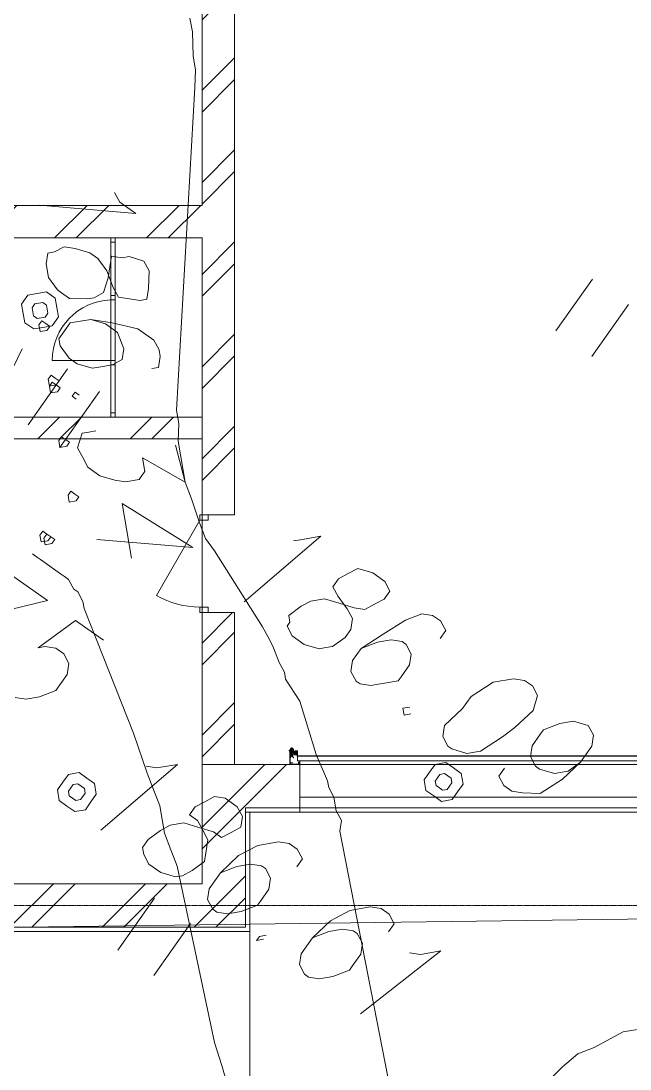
# Model space of a CAD drawing. Header units: millimetres. Extents: x -45570 to 57695, y -24100 to 57483.
# Drawn here: x 10731 to 16344, y -1506 to 8148 of the extents above; entities that cross this region are included whole.
import ezdxf

# ---------------------------------------------------------------- set-up
doc = ezdxf.new("R2010")
doc.units = ezdxf.units.MM
doc.linetypes.add('Осевая 12-2-2', pattern=[16, 12, -2, 0, -2])
doc.linetypes.add('Пунктир 2-1_5', pattern=[3.5, 2, -1.5])
for name, color, linetype, lineweight in [('A-DETL-GENF', 8, 'Continuous', 9), ('A-DOOR', 8, 'Continuous', 9), ('A-DOOR-HDLN', 8, 'Пунктир 2-1_5', 9), ('A-FLOR', 8, 'Continuous', 9), ('A-GLAZ-CWMG', 8, 'Continuous', 9), ('A-WALL', 8, 'Continuous', 18), ('A-WALL-PATT', 8, 'Continuous', 9), ('S-GRID', 8, 'Continuous', 9), ('НВК_ГП', 8, 'Continuous', 18), ('НВК_топо', 9, 'Continuous', 9)]:
    doc.layers.add(name, color=color, linetype=linetype, lineweight=lineweight)
pattern_1 = [(45, (0, 0), (-424.264, 424.264), []), (45, (0, 200), (-424.264, 424.264), [])]

# ---------------------------------------------------------------- blocks, each defined once
blk = doc.blocks.new('ТОПО')
at = {"layer": 'НВК_топо'}
for p, q in [((12310.6, 8049.2), (12289, 8174.9)), ((12316.8, 7824), (12310.6, 8049.2)), ((12338.3, 7698.3), (12316.8, 7824)), ((12333.8, 7535.9), (12338.3, 7698.3)), ((12163.6, 4564.4), (12333.8, 7535.9)), ((11594.1, 6568.6), (11641.7, 6479.7)), ((11641.7, 6479.7), (11788.8, 6375.6)), ((11788.8, 6375.6), (10903.1, 6450.2)), ((10963.1, 5910.9), (10978.4, 6010.5)), ((10978.4, 6010.5), (11041.2, 6021.2)), ((11041.2, 6021.2), (11130, 6068.8)), ((11130, 6068.8), (11229.7, 6053.5)), ((11229.7, 6053.5), (11366.1, 6012.2)), ((11366.1, 6012.2), (11439.6, 5960.1)), ((10984.6, 5785.2), (10963.1, 5910.9)), ((11439.6, 5960.1), (11524, 5845.2)), ((11565.3, 5981.6), (11550, 5882)), ((11664.9, 5966.4), (11565.3, 5981.6)), ((11727.7, 5977.1), (11664.9, 5966.4)), ((11864.1, 5935.8), (11727.7, 5977.1)), ((11911.7, 5847), (11864.1, 5935.8)), ((11524, 5845.2), (11582.3, 5693.6)), ((11550, 5882), (11534.7, 5782.4)), ((11907.2, 5684.5), (11911.7, 5847)), ((11068.9, 5670.3), (10984.6, 5785.2)), ((11534.7, 5782.4), (11493.4, 5646)), ((15660.3, 5292.5), (15998.7, 5770.8)), ((11105.7, 5644.3), (11068.9, 5670.3)), ((11179.3, 5592.2), (11105.7, 5644.3)), ((11493.4, 5646), (11404.6, 5598.5)), ((11582.3, 5693.6), (11629.8, 5604.7)), ((11629.8, 5604.7), (11729.5, 5589.4)), ((11891.9, 5584.9), (11907.2, 5684.5)), ((11341.7, 5587.7), (11179.3, 5592.2)), ((11404.6, 5598.5), (11341.7, 5587.7)), ((11729.5, 5589.4), (11829.1, 5574.1)), ((11829.1, 5574.1), (11891.9, 5584.9)), ((15991.4, 5058.2), (16329.8, 5536.5)), ((10923.5, 5386.8), (10897.5, 5350)), ((10923.5, 5386.8), (10897.5, 5350)), ((10897.5, 5350), (10908.2, 5287.1)), ((10897.5, 5350), (10908.2, 5287.1)), ((10960.3, 5360.7), (10923.5, 5386.8)), ((10960.3, 5360.7), (10923.5, 5386.8)), ((10934.2, 5323.9), (10934.2, 5323.9)), ((10934.2, 5323.9), (10934.2, 5323.9)), ((10997.1, 5334.7), (10960.3, 5360.7)), ((10997.1, 5334.7), (10960.3, 5360.7)), ((10971, 5297.9), (10997.1, 5334.7)), ((10971, 5297.9), (10997.1, 5334.7)), ((11185.5, 5367), (11133.5, 5293.4)), ((11374, 5399.2), (11185.5, 5367)), ((11573.3, 5368.7), (11374, 5399.2)), ((11510.4, 5357.9), (11374, 5399.2)), ((11620.8, 5279.8), (11510.4, 5357.9)), ((11809.3, 5312.1), (11573.3, 5368.7)), ((11956.4, 5208), (11809.3, 5312.1)), ((10908.2, 5287.1), (10971, 5297.9)), ((10908.2, 5287.1), (10971, 5297.9)), ((11133.5, 5293.4), (11081.4, 5219.8)), ((11081.4, 5219.8), (11092.2, 5157)), ((11679.1, 5128.1), (11620.8, 5279.8)), ((10741.3, 5129.2), (10502.5, 4635.7)), ((11092.2, 5157), (11176.5, 5042.1)), ((11663.8, 5028.5), (11679.1, 5128.1)), ((12004, 5119.1), (11956.4, 5208)), ((12014.7, 5056.3), (12004, 5119.1)), ((11176.5, 5042.1), (11250.1, 4990)), ((11575, 4981), (11663.8, 5028.5)), ((11999.5, 4956.7), (12014.7, 5056.3)), ((10796.8, 4427.4), (11161.2, 4942.5)), ((11250.1, 4990), (11386.5, 4948.7)), ((11386.5, 4948.7), (11449.3, 4959.5)), ((11449.3, 4959.5), (11575, 4981)), ((11936.6, 4945.9), (11999.5, 4956.7)), ((11009.6, 4884.1), (10983.5, 4847.4)), ((11009.6, 4884.1), (10983.5, 4847.4)), ((11009.6, 4884.1), (10983.5, 4847.4)), ((10983.5, 4847.4), (10994.3, 4784.5)), ((10983.5, 4847.4), (10994.3, 4784.5)), ((10983.5, 4847.4), (10994.3, 4784.5)), ((11046.4, 4858.1), (11009.6, 4884.1)), ((11046.4, 4858.1), (11009.6, 4884.1)), ((11046.4, 4858.1), (11009.6, 4884.1)), ((11083.1, 4832.1), (11046.4, 4858.1)), ((11083.1, 4832.1), (11046.4, 4858.1)), ((11083.1, 4832.1), (11046.4, 4858.1)), ((11057.1, 4795.3), (11083.1, 4832.1)), ((11057.1, 4795.3), (11083.1, 4832.1)), ((11057.1, 4795.3), (11083.1, 4832.1)), ((11020.3, 4821.3), (10994.3, 4784.5)), ((11020.3, 4821.3), (10994.3, 4784.5)), ((11020.3, 4821.3), (10994.3, 4784.5)), ((11020.3, 4821.3), (10994.3, 4784.5)), ((11020.3, 4821.3), (10994.3, 4784.5)), ((10994.3, 4784.5), (11057.1, 4795.3)), ((10994.3, 4784.5), (11057.1, 4795.3)), ((10994.3, 4784.5), (11057.1, 4795.3)), ((10994.3, 4784.5), (11005, 4721.7)), ((10994.3, 4784.5), (11005, 4721.7)), ((10994.3, 4784.5), (11005, 4721.7)), ((10994.3, 4784.5), (11005, 4721.7)), ((10994.3, 4784.5), (11005, 4721.7)), ((11005, 4721.7), (11067.9, 4732.5)), ((11005, 4721.7), (11067.9, 4732.5)), ((11005, 4721.7), (11067.9, 4732.5)), ((11005, 4721.7), (11067.9, 4732.5)), ((11005, 4721.7), (11067.9, 4732.5)), ((11057.1, 4795.3), (11020.3, 4821.3)), ((11020.3, 4821.3), (11020.3, 4821.3)), ((11057.1, 4795.3), (11020.3, 4821.3)), ((11020.3, 4821.3), (11020.3, 4821.3)), ((11057.1, 4795.3), (11020.3, 4821.3)), ((11057.1, 4795.3), (11020.3, 4821.3)), ((11057.1, 4795.3), (11020.3, 4821.3)), ((11093.9, 4769.3), (11057.1, 4795.3)), ((11093.9, 4769.3), (11057.1, 4795.3)), ((11093.9, 4769.3), (11057.1, 4795.3)), ((11093.9, 4769.3), (11057.1, 4795.3)), ((11093.9, 4769.3), (11057.1, 4795.3)), ((11067.9, 4732.5), (11093.9, 4769.3)), ((11067.9, 4732.5), (11093.9, 4769.3)), ((11067.9, 4732.5), (11093.9, 4769.3)), ((11067.9, 4732.5), (11093.9, 4769.3)), ((11067.9, 4732.5), (11093.9, 4769.3)), ((11091.1, 4219.1), (11455.6, 4734.2)), ((11230.3, 4728), (11204.3, 4691.2)), ((11204.3, 4691.2), (11241.1, 4665.1)), ((11267.1, 4701.9), (11230.3, 4728)), ((12185.1, 4438.8), (12163.6, 4564.4)), ((11253.5, 4214.6), (11294.8, 4351)), ((11294.8, 4351), (11357.7, 4361.8)), ((11357.7, 4361.8), (11420.5, 4372.5)), ((12180.6, 4276.4), (12185.1, 4438.8)), ((11106.4, 4318.7), (11080.3, 4282)), ((11106.4, 4318.7), (11080.3, 4282)), ((11080.3, 4282), (11091.1, 4219.1)), ((11080.3, 4282), (11091.1, 4219.1)), ((11143.2, 4292.7), (11106.4, 4318.7)), ((11143.2, 4292.7), (11106.4, 4318.7)), ((11117.1, 4255.9), (11117.1, 4255.9)), ((11117.1, 4255.9), (11117.1, 4255.9)), ((11180, 4266.7), (11143.2, 4292.7)), ((11180, 4266.7), (11143.2, 4292.7)), ((11153.9, 4229.9), (11180, 4266.7)), ((11153.9, 4229.9), (11180, 4266.7)), ((12223.7, 4025.1), (12180.6, 4276.4)), ((11091.1, 4219.1), (11153.9, 4229.9)), ((11091.1, 4219.1), (11153.9, 4229.9)), ((11301.1, 4125.8), (11253.5, 4214.6)), ((12154.6, 4239.6), (12245.2, 3899.4)), ((11348.6, 4036.9), (11301.1, 4125.8)), ((12245.2, 3899.4), (11851.2, 4123)), ((11851.2, 4123), (11872.7, 3997.3)), ((11459, 3958.8), (11348.6, 4036.9)), ((11595.4, 3917.5), (11459, 3958.8)), ((11846.7, 3960.5), (11820.7, 3923.7)), ((11872.7, 3997.3), (11846.7, 3960.5)), ((12245.2, 3899.4), (12223.7, 4025.1)), ((11695, 3902.2), (11595.4, 3917.5)), ((11820.7, 3923.7), (11695, 3902.2)), ((12303.5, 3747.7), (12245.2, 3899.4)), ((11192.4, 3816.2), (11166.4, 3779.4)), ((11192.4, 3816.2), (11166.4, 3779.4)), ((11166.4, 3779.4), (11177.2, 3716.5)), ((11166.4, 3779.4), (11177.2, 3716.5)), ((11229.2, 3790.1), (11192.4, 3816.2)), ((11229.2, 3790.1), (11192.4, 3816.2)), ((11266, 3764.1), (11229.2, 3790.1)), ((11266, 3764.1), (11229.2, 3790.1)), ((11177.2, 3716.5), (11240, 3727.3)), ((11177.2, 3716.5), (11240, 3727.3)), ((11203.2, 3753.3), (11203.2, 3753.3)), ((11203.2, 3753.3), (11203.2, 3753.3)), ((11240, 3727.3), (11266, 3764.1)), ((11240, 3727.3), (11266, 3764.1)), ((12316, 3297.2), (11664.5, 3703)), ((11664.5, 3703), (11750.5, 3200.4)), ((12372.5, 3533.2), (12303.5, 3747.7)), ((12430.9, 3381.5), (12372.5, 3533.2)), ((10932.1, 3448.2), (10906.1, 3411.5)), ((10932.1, 3448.2), (10906.1, 3411.5)), ((10932.1, 3448.2), (10906.1, 3411.5)), ((10932.1, 3448.2), (10906.1, 3411.5)), ((10932.1, 3448.2), (10906.1, 3411.5)), ((10906.1, 3411.5), (10916.8, 3348.6)), ((10906.1, 3411.5), (10916.8, 3348.6)), ((10906.1, 3411.5), (10916.8, 3348.6)), ((10906.1, 3411.5), (10916.8, 3348.6)), ((10906.1, 3411.5), (10916.8, 3348.6)), ((10968.9, 3422.2), (10932.1, 3448.2)), ((10968.9, 3422.2), (10932.1, 3448.2)), ((10968.9, 3422.2), (10932.1, 3448.2)), ((10968.9, 3422.2), (10932.1, 3448.2)), ((10968.9, 3422.2), (10932.1, 3448.2)), ((10968.9, 3422.2), (10942.9, 3385.4)), ((10968.9, 3422.2), (10942.9, 3385.4)), ((10968.9, 3422.2), (10942.9, 3385.4)), ((10942.9, 3385.4), (10953.6, 3322.6)), ((10942.9, 3385.4), (10953.6, 3322.6)), ((10942.9, 3385.4), (10953.6, 3322.6)), ((11005.7, 3396.2), (10968.9, 3422.2)), ((11005.7, 3396.2), (10968.9, 3422.2)), ((11005.7, 3396.2), (10968.9, 3422.2)), ((11005.7, 3396.2), (10968.9, 3422.2)), ((11005.7, 3396.2), (10968.9, 3422.2)), ((11005.7, 3396.2), (10968.9, 3422.2)), ((11005.7, 3396.2), (10968.9, 3422.2)), ((11005.7, 3396.2), (10968.9, 3422.2)), ((10979.7, 3359.4), (11005.7, 3396.2)), ((10979.7, 3359.4), (11005.7, 3396.2)), ((10979.7, 3359.4), (11005.7, 3396.2)), ((10979.7, 3359.4), (11005.7, 3396.2)), ((10979.7, 3359.4), (11005.7, 3396.2)), ((11042.5, 3370.1), (11005.7, 3396.2)), ((11042.5, 3370.1), (11005.7, 3396.2)), ((11042.5, 3370.1), (11005.7, 3396.2)), ((12515.2, 3266.7), (12430.9, 3381.5)), ((13494.3, 3402), (12789.7, 2796.3)), ((13305.9, 3369.7), (13494.3, 3402)), ((10916.8, 3348.6), (10979.7, 3359.4)), ((10916.8, 3348.6), (10979.7, 3359.4)), ((10916.8, 3348.6), (10979.7, 3359.4)), ((10916.8, 3348.6), (10979.7, 3359.4)), ((10916.8, 3348.6), (10979.7, 3359.4)), ((10953.6, 3322.6), (11016.5, 3333.3)), ((10953.6, 3322.6), (11016.5, 3333.3)), ((10953.6, 3322.6), (11016.5, 3333.3)), ((10979.7, 3359.4), (10979.7, 3359.4)), ((10979.7, 3359.4), (10979.7, 3359.4)), ((11016.5, 3333.3), (11042.5, 3370.1)), ((11016.5, 3333.3), (11042.5, 3370.1)), ((11016.5, 3333.3), (11042.5, 3370.1)), ((11430.2, 3371.9), (12316, 3297.2)), ((13243, 3359), (13305.9, 3369.7)), ((10875.5, 3212.2), (10838.7, 3238.3)), ((10912.3, 3186.2), (10875.5, 3212.2)), ((11096.3, 3056), (10912.3, 3186.2)), ((12958.4, 2566.6), (12515.2, 3266.7)), ((13836.2, 3104.9), (13747.4, 3057.3)), ((13972.6, 3063.6), (13836.2, 3104.9)), ((10645.7, 3043.5), (10976.9, 2809.2)), ((11133.1, 3030), (11096.3, 3056)), ((11169.8, 3003.9), (11133.1, 3030)), ((11217.4, 2915.1), (11169.8, 3003.9)), ((13658.5, 3009.8), (13606.4, 2936.2)), ((13747.4, 3057.3), (13658.5, 3009.8)), ((14083, 2985.5), (13972.6, 3063.6)), ((11254.2, 2889.1), (11217.4, 2915.1)), ((13606.4, 2936.2), (13654, 2847.3)), ((14078.5, 2823), (14130.5, 2896.6)), ((14130.5, 2896.6), (14083, 2985.5)), ((10976.9, 2809.2), (10511.1, 2697.1)), ((11301.7, 2800.2), (11254.2, 2889.1)), ((11312.5, 2737.4), (11301.7, 2800.2)), ((13313.8, 2756.7), (13402.7, 2804.3)), ((13402.7, 2804.3), (13528.3, 2825.8)), ((13528.3, 2825.8), (13664.7, 2784.5)), ((13654, 2847.3), (13738.3, 2732.4)), ((13989.6, 2775.5), (14078.5, 2823)), ((11768.2, 1586.8), (11312.5, 2737.4)), ((13198.9, 2672.4), (13313.8, 2756.7)), ((13664.7, 2784.5), (13801.1, 2743.2)), ((13738.3, 2732.4), (13785.9, 2643.6)), ((13801.1, 2743.2), (13900.8, 2727.9)), ((13900.8, 2727.9), (13989.6, 2775.5)), ((11234.4, 2627), (10889.7, 2374)), ((11491.9, 2444.8), (11234.4, 2627)), ((13183.7, 2572.8), (13209.7, 2609.6)), ((13209.7, 2609.6), (13198.9, 2672.4)), ((13785.9, 2643.6), (13770.6, 2544)), ((14273.2, 2630), (14069.4, 2498.1)), ((14424.9, 2688.3), (14273.2, 2630)), ((14524.5, 2673.1), (14424.9, 2688.3)), ((14598.1, 2621), (14524.5, 2673.1)), ((14645.6, 2532.1), (14598.1, 2621)), ((13005.9, 2477.7), (12958.4, 2566.6)), ((13231.2, 2483.9), (13183.7, 2572.8)), ((13770.6, 2544), (13718.5, 2470.4)), ((14593.5, 2458.6), (14645.6, 2532.1)), ((13053.5, 2388.8), (13005.9, 2477.7)), ((13341.6, 2405.8), (13231.2, 2483.9)), ((13718.5, 2470.4), (13603.6, 2386)), ((14069.4, 2498.1), (13865.7, 2366.3)), ((14017.4, 2424.6), (13865.7, 2366.3)), ((14143, 2446.1), (14017.4, 2424.6)), ((14242.6, 2430.8), (14143, 2446.1)), ((14279.4, 2404.8), (14242.6, 2430.8)), ((10889.7, 2374), (10952.5, 2384.8)), ((10952.5, 2384.8), (11052.2, 2369.5)), ((11052.2, 2369.5), (11125.7, 2317.4)), ((11125.7, 2317.4), (11173.3, 2228.6)), ((13111.8, 2237.2), (13053.5, 2388.8)), ((13478, 2364.5), (13341.6, 2405.8)), ((13540.8, 2375.3), (13478, 2364.5)), ((13603.6, 2386), (13540.8, 2375.3)), ((13865.7, 2366.3), (13787.6, 2255.9)), ((14327, 2315.9), (14279.4, 2404.8)), ((11173.3, 2228.6), (11158, 2128.9)), ((13159.3, 2148.3), (13111.8, 2237.2)), ((13787.6, 2255.9), (13772.3, 2156.3)), ((14311.7, 2216.3), (14327, 2315.9)), ((11158, 2128.9), (11106, 2055.3)), ((13170.1, 2085.5), (13159.3, 2148.3)), ((13772.3, 2156.3), (13819.9, 2067.4)), ((14233.6, 2105.9), (14311.7, 2216.3)), ((11106, 2055.3), (11053.9, 1981.8)), ((13302, 1881.7), (13170.1, 2085.5)), ((13819.9, 2067.4), (13856.7, 2041.4)), ((13856.7, 2041.4), (13956.3, 2026.1)), ((13956.3, 2026.1), (14081.9, 2047.6)), ((14081.9, 2047.6), (14207.6, 2069.1)), ((14207.6, 2069.1), (14233.6, 2105.9)), ((15082.6, 2057.3), (14878.8, 1925.4)), ((15271.1, 2089.6), (15082.6, 2057.3)), ((15370.7, 2074.3), (15271.1, 2089.6)), ((15444.2, 2022.2), (15370.7, 2074.3)), ((11053.9, 1981.8), (10902.2, 1923.5)), ((15491.8, 1933.4), (15444.2, 2022.2)), ((15450.5, 1797), (15491.8, 1933.4)), ((10776.6, 1901.9), (10676.9, 1917.2)), ((10902.2, 1923.5), (10776.6, 1901.9)), ((13450.9, 1389.9), (13302, 1881.7)), ((14878.8, 1925.4), (14800.7, 1815)), ((14313.4, 1828.6), (14250.6, 1817.8)), ((14250.6, 1817.8), (14261.3, 1755)), ((14261.3, 1755), (14324.2, 1765.8)), ((14800.7, 1815), (14633.8, 1657.1)), ((15283.5, 1639), (15450.5, 1797)), ((14633.8, 1657.1), (14618.5, 1557.5)), ((15545.6, 1619.3), (15697.3, 1677.6)), ((15697.3, 1677.6), (15822.9, 1699.1)), ((15822.9, 1699.1), (15959.3, 1657.8)), ((15959.3, 1657.8), (16006.9, 1568.9)), ((11895.6, 1220.6), (11768.2, 1586.8)), ((14618.5, 1557.5), (14666.1, 1468.6)), ((14964.9, 1422.8), (15168.6, 1554.7)), ((15168.6, 1554.7), (15283.5, 1639)), ((15441.5, 1472.1), (15519.6, 1582.5)), ((15519.6, 1582.5), (15545.6, 1619.3)), ((16006.9, 1568.9), (15991.6, 1469.3)), ((14666.1, 1468.6), (14702.8, 1442.6)), ((15426.2, 1372.5), (15441.5, 1472.1)), ((15991.6, 1469.3), (15887.5, 1322.1)), ((13556.7, 1149.4), (13450.9, 1389.9)), ((14702.8, 1442.6), (14839.2, 1401.3)), ((14839.2, 1401.3), (14964.9, 1422.8)), ((15473.7, 1283.6), (15426.2, 1372.5)), ((12172.9, 1300.4), (11468.3, 694.7)), ((11884.8, 1283.4), (11984.4, 1268.1)), ((11984.4, 1268.1), (12172.9, 1300.4)), ((15133.6, 1193), (15185.6, 1266.6)), ((15510.5, 1257.6), (15473.7, 1283.6)), ((15646.9, 1216.3), (15510.5, 1257.6)), ((15887.5, 1322.1), (15720.5, 1164.2)), ((15887.5, 1322.1), (15772.6, 1237.8)), ((11953.9, 1068.9), (11895.6, 1220.6)), ((15181.1, 1104.2), (15133.6, 1193)), ((15720.5, 1164.2), (15516.8, 1032.3)), ((15772.6, 1237.8), (15646.9, 1216.3)), ((12012.2, 917.2), (11953.9, 1068.9)), ((13567.5, 1086.5), (13556.7, 1149.4)), ((13615, 997.7), (13567.5, 1086.5)), ((15254.7, 1052.1), (15181.1, 1104.2)), ((12514.8, 1003.3), (12425.9, 955.7)), ((12614.4, 988), (12514.8, 1003.3)), ((12724.7, 909.9), (12614.4, 988)), ((13636.6, 872), (13615, 997.7)), ((15354.3, 1036.8), (15254.7, 1052.1)), ((15516.8, 1032.3), (15354.3, 1036.8)), ((12055.2, 665.9), (12012.2, 917.2)), ((12337, 908.2), (12285, 834.6)), ((12425.9, 955.7), (12337, 908.2)), ((12772.3, 821), (12724.7, 909.9)), ((13684.1, 783.2), (13636.6, 872)), ((12285, 834.6), (12358.6, 782.5)), ((12358.6, 782.5), (12406.1, 693.7)), ((12757, 721.4), (12772.3, 821)), ((13668.8, 683.6), (13684.1, 783.2)), ((11903.5, 607.6), (12018.4, 691.9)), ((12018.4, 691.9), (12107.3, 739.5)), ((12107.3, 739.5), (12232.9, 761)), ((12232.9, 761), (12369.3, 719.7)), ((12369.3, 719.7), (12505.7, 678.4)), ((12406.1, 693.7), (12453.7, 604.8)), ((12505.7, 678.4), (12579.3, 626.3)), ((12668.2, 673.9), (12757, 721.4)), ((14172.7, -1881.5), (13668.8, 683.6)), ((11851.5, 534), (11903.5, 607.6)), ((12113.5, 514.2), (12055.2, 665.9)), ((12453.7, 604.8), (12438.4, 505.2)), ((12579.3, 626.3), (12668.2, 673.9)), ((13103.4, 586.7), (12914.9, 554.5)), ((13203, 571.5), (13103.4, 586.7)), ((11862.2, 471.2), (11851.5, 534)), ((12171.8, 362.6), (12113.5, 514.2)), ((12438.4, 505.2), (12423.1, 405.6)), ((12914.9, 554.5), (12737.2, 459.4)), ((13276.6, 519.4), (13203, 571.5)), ((13324.2, 430.5), (13276.6, 519.4)), ((11909.8, 382.3), (11862.2, 471.2)), ((12423.1, 405.6), (12308.2, 321.2)), ((12737.2, 459.4), (12570.3, 301.4)), ((13272.1, 357), (13324.2, 430.5)), ((12020.1, 304.2), (11909.8, 382.3)), ((12156.5, 262.9), (12020.1, 304.2)), ((12514.3, -1260.1), (12171.8, 362.6)), ((12308.2, 321.2), (12219.4, 273.7)), ((12570.3, 301.4), (12466.1, 154.3)), ((12722, 359.8), (12570.3, 301.4)), ((12847.6, 381.3), (12722, 359.8)), ((12947.2, 366), (12847.6, 381.3)), ((12984, 340), (12947.2, 366)), ((13031.6, 251.1), (12984, 340)), ((12219.4, 273.7), (12156.5, 262.9)), ((13016.3, 151.5), (13031.6, 251.1)), ((12466.1, 154.3), (12450.9, 54.7)), ((12938.2, 41.1), (13016.3, 151.5)), ((11625.1, -410.1), (11963.5, 68.2)), ((12450.9, 54.7), (12498.4, -34.2)), ((12760.5, -54), (12912.1, 4.3)), ((12912.1, 4.3), (12938.2, 41.1)), ((-3317.5, -382.1), (24878.8, -15.9)), ((12498.4, -34.2), (12535.2, -60.2)), ((12535.2, -60.2), (12634.8, -75.5)), ((12634.8, -75.5), (12760.5, -54)), ((13761.1, -44.3), (13583.4, -139.4)), ((13949.6, -12), (13761.1, -44.3)), ((14049.2, -27.3), (13949.6, -12)), ((14122.8, -79.4), (14049.2, -27.3)), ((14170.3, -168.2), (14122.8, -79.4)), ((11956.2, -644.4), (12294.7, -166.1)), ((13583.4, -139.4), (13416.5, -297.3)), ((14118.3, -241.8), (14170.3, -168.2)), ((12929.1, -283.8), (12903.1, -320.6)), ((12992, -273), (12929.1, -283.8)), ((13568.1, -239), (13416.5, -297.3)), ((13693.8, -217.5), (13568.1, -239)), ((13793.4, -232.8), (13693.8, -217.5)), ((13830.2, -258.8), (13793.4, -232.8)), ((13877.7, -347.7), (13830.2, -258.8)), ((12903.1, -320.6), (12965.9, -309.8)), ((13416.5, -297.3), (13312.3, -444.5)), ((13862.5, -447.3), (13877.7, -347.7)), ((13312.3, -444.5), (13297, -544.1)), ((13784.4, -557.7), (13862.5, -447.3)), ((14601.1, -417.8), (13859.7, -997.4)), ((14313, -434.8), (14412.6, -450.1)), ((14412.6, -450.1), (14601.1, -417.8)), ((13297, -544.1), (13344.6, -633)), ((13758.3, -594.4), (13784.4, -557.7)), ((13344.6, -633), (13381.4, -659)), ((13381.4, -659), (13481, -674.3)), ((13481, -674.3), (13606.7, -652.7)), ((13606.7, -652.7), (13758.3, -594.4)), ((16469.5, -1132.5), (16281, -1164.8)), ((16281, -1164.8), (16014.4, -1307.4)), ((12583.4, -1474.6), (12514.3, -1260.1)), ((16014.4, -1307.4), (15862.7, -1365.7)), ((15862.7, -1365.7), (15721.8, -1486.9)), ((12663.2, -1752), (12583.4, -1474.6)), ((15721.8, -1486.9), (15001.9, -2192.1))]:
    blk.add_line(p, q, dxfattribs=at)
for points in [[(10880.2, 5636.4), (10794.4, 5621.4), (10737, 5539.7), (10752, 5453.9)], [(11062.8, 5508.1), (11047.8, 5593.9), (10966.1, 5651.4), (10880.2, 5636.4)], [(10895.7, 5547.6), (10859, 5541.2), (10834.3, 5506.1), (10840.8, 5469.4)], [(10974, 5492.6), (10967.5, 5529.4), (10932.5, 5554), (10895.7, 5547.6)], [(10934.5, 5325.6), (11020.3, 5340.6), (11077.7, 5422.3), (11062.8, 5508.1)], [(10752, 5453.9), (10767, 5368), (10848.7, 5310.6), (10934.5, 5325.6)], [(10840.8, 5469.4), (10847.2, 5432.6), (10882.2, 5408), (10919, 5414.4)], [(10919, 5414.4), (10955.8, 5420.8), (10980.4, 5455.8), (10974, 5492.6)], [(14716.7, 1267.1), (14645.6, 1317.5), (14547.2, 1300.6), (14496.8, 1229.5)], [(14754.4, 1047.3), (14804.7, 1118.4), (14787.8, 1216.8), (14716.7, 1267.1)], [(11337.8, 1173.6), (11266.7, 1223.9), (11168.2, 1207), (11117.9, 1135.9)], [(11375.4, 953.7), (11425.8, 1024.8), (11408.9, 1123.2), (11337.8, 1173.6)], [(14496.8, 1229.5), (14446.5, 1158.4), (14463.4, 1059.9), (14534.5, 1009.6)], [(14570.4, 1177.4), (14548.9, 1147), (14556.1, 1104.8), (14586.6, 1083.2)], [(14664.7, 1193.6), (14634.2, 1215.1), (14592, 1207.9), (14570.4, 1177.4)], [(14680.8, 1099.3), (14702.4, 1129.8), (14695.1, 1172), (14664.7, 1193.6)], [(11117.9, 1135.9), (11067.6, 1064.8), (11084.4, 966.3), (11155.5, 916)], [(11191.5, 1083.8), (11169.9, 1053.4), (11177.1, 1011.2), (11207.6, 989.6)], [(11285.7, 1100), (11255.2, 1121.5), (11213, 1114.3), (11191.5, 1083.8)], [(11301.8, 1005.7), (11323.4, 1036.2), (11316.2, 1078.4), (11285.7, 1100)], [(14586.6, 1083.2), (14617, 1061.6), (14659.2, 1068.9), (14680.8, 1099.3)], [(11207.6, 989.6), (11238.1, 968), (11280.3, 975.3), (11301.8, 1005.7)], [(14534.5, 1009.6), (14605.6, 959.3), (14704, 976.2), (14754.4, 1047.3)], [(11155.5, 916), (11226.7, 865.7), (11325.1, 882.5), (11375.4, 953.7)]]:
    blk.add_lwpolyline(points, dxfattribs=at)
blk = doc.blocks.new('Прямоугольный импост - Прямоугольный импост чёрный-1563507-ГП')
at = {"layer": 'A-GLAZ-CWMG'}
for p, q in [((-40, -20), (-40, 20)), ((-40, 20), (0, 20)), ((0, 20), (0, -20)), ((0, -20), (-40, -20))]:
    blk.add_line(p, q, dxfattribs=at)
blk = doc.blocks.new('Прямоугольный импост - Прямоугольный импост чёрный-1563508-ГП')
at = {"layer": 'A-GLAZ-CWMG'}
for p, q in [((0, 20), (-40, 20)), ((-40, 20), (-40, -20)), ((0, -20), (0, 20)), ((-40, -20), (0, -20))]:
    blk.add_line(p, q, dxfattribs=at)
blk = doc.blocks.new('Прямоугольный импост - Прямоугольный импост чёрный-1563676-ГП')
at = {"layer": 'A-GLAZ-CWMG'}
for p, q in [((13728.2, 9652.6), (13768.2, 9652.6)), ((13728.2, 9212.6), (13728.2, 9652.6)), ((13768.2, 9652.6), (13768.2, 9212.6)), ((13768.2, 9212.6), (13728.2, 9212.6))]:
    blk.add_line(p, q, dxfattribs=at)
blk = doc.blocks.new('INT 19 Дверь межкомнатная одностворчатая - 900 х 2370 _800_ Глухое Л-НАР-1569038-ГП')
at = {"layer": 'A-DOOR', "lineweight": 18}
blk.add_line((400, 170), (-292.8, 570), dxfattribs=at)
at = {"layer": 'A-DOOR'}
for p, q in [((-400, 170), (-450, 170)), ((-450, 170), (-450, 95)), ((-400, 95), (-400, 170)), ((400, 95), (400, 170)), ((400, 170), (450, 170)), ((450, 170), (450, 95)), ((-450, 95), (-400, 95)), ((450, 95), (400, 95))]:
    blk.add_line(p, q, dxfattribs=at)
blk.add_arc((400, 170), 800, 150, 180, dxfattribs=at)
blk = doc.blocks.new('Hafele Automatic Garage Door LPU43 - Hafele Automatic Garage Door LPU43 RAL 7016-1568820-ГП')
at = {"layer": 'A-DOOR', "true_color": 0x4f4f4f}
for points in [[(2957.5, -276.2), (2957.5, -278.2), (3020.2, -276.2)], [(2957.5, -278.2), (2957.5, -279.5), (3020.2, -278.2)], [(3022.3, -299.7), (3022.3, -278.2), (3020.2, -278.2), (3020.2, -299.7)], [(3022.3, -288), (3022.3, -320.4), (3051.7, -319.1), (3051.7, -288)], [(3088.1, -276.7), (3062.7, -276.7), (3062.7, -288.9), (3088.1, -288.9)], [(3022.3, -299.7), (3020.2, -299.7), (3022.3, -324.1), (3022.3, -322.1)], [(3062.3, -296.4), (3051.7, -298.4), (3051.7, -312), (3062.3, -309.9), (3062.3, -297.9)], [(3056.9, -323.5), (3056.9, -335.7), (3059.6, -335.7), (3059.6, -323.5)], [(3059.6, -323.5), (3059.6, -335.7), (3063.9, -343.8), (3063.9, -331.7)], [(3081.8, -333.8), (3075, -337.4), (3067.4, -335.6), (3065.4, -336.8), (3067.4, -347.8), (3075, -349.6), (3081.8, -346), (3081.8, -335.6)], [(3075.4, -297.6), (3077.2, -304.2), (3077.7, -302.2)], [(3086.8, -325.2), (3083.4, -331.7), (3083.4, -343.8), (3089.6, -328.6), (3088.1, -326.8)]]:
    blk.add_hatch(color=251, dxfattribs=at).paths.add_polyline_path(points)
h = blk.add_hatch(color=251, dxfattribs=at)
h.paths.add_polyline_path([(3071.8, -302.8), (3067.4, -300.7), (3070.8, -294), (3075.4, -297.6)])
h.paths.add_polyline_path([(3072, -290.9), (3066.8, -290.9), (3062.3, -300.7), (3062.3, -310.5), (3066.4, -310.2), (3068.7, -322.5), (3075.4, -321.5), (3075.4, -310.8), (3071.3, -312.7), (3071.8, -302.8), (3075.4, -304.2), (3075.4, -292.2), (3070.8, -294)])
h.paths.add_polyline_path([(3075.4, -304.2), (3071.8, -307.7), (3075.4, -310.8), (3075.4, -305.5)])
h.paths.add_polyline_path([(3062.3, -310.5), (3064, -317.5), (3066.4, -314.6)])
at = {"layer": 'A-DETL-GENF'}
for p, q in [((3000, -204), (3000, -218.9)), ((3003.4, -203.4), (3088.1, -203.4)), ((3003.4, -210.4), (3003.4, -203.4)), ((3087.3, -200), (3004, -200)), ((3004.4, -218.9), (3004.4, -213.8)), ((3008.4, -213.8), (3007.5, -220.5)), ((3007.5, -220.5), (3010.2, -220.7)), ((3010.2, -220.7), (3011.1, -214)), ((3056.7, -261.1), (3056.7, -263.1)), ((3059.6, -261.1), (3056.7, -261.1)), ((3056.7, -263.1), (3058.4, -263.1)), ((3058.4, -263.1), (3062.1, -270.2)), ((3063.9, -269.2), (3059.6, -261.1)), ((3062.7, -214.3), (3062.7, -216.3)), ((3088.1, -214.3), (3062.7, -214.3)), ((3062.7, -216.3), (3088.1, -216.3)), ((3062.7, -278.7), (3062.7, -276.7)), ((3062.7, -276.7), (3091.6, -276.7)), ((3089.6, -278.7), (3062.7, -278.7)), ((3083.4, -269.2), (3088.1, -260.1)), ((3085.1, -270.1), (3088.1, -264.4)), ((3088.1, -203.4), (3088.1, -323.6)), ((3091.6, -323.2), (3091.6, -204.2)), ((3091.6, -323.2), (3091.6, -204.2)), ((3056.7, -323.5), (3056.7, -325.5)), ((3059.6, -323.5), (3056.7, -323.5)), ((3056.7, -325.5), (3058.4, -325.5)), ((3058.4, -325.5), (3062.1, -332.6)), ((3063.9, -331.7), (3059.6, -323.5)), ((3083.4, -331.6), (3088.1, -322.6)), ((3085.1, -332.6), (3088.1, -326.9)), ((3086.8, -325.2), (3092.1, -331.7)), ((3096.2, -327.6), (3091.6, -323.2))]:
    blk.add_line(p, q, dxfattribs=at)
for centre, radius, start, end in [((3004, -204), 4.04, 90, 180), ((3002.2, -218.9), 2.22, 180, 0), ((3006.4, -214), 4.7, 0.11411, 129.96351), ((3006.4, -213.8), 1.97, 0, 180), ((3073.6, -264.1), 13, 207.88462, 332.14589), ((3073.6, -264.1), 11, 207.88462, 332.14589), ((3087.3, -204.2), 4.25, 0.00366, 90), ((3073.6, -326.5), 13, 207.88462, 332.14589), ((3073.6, -326.5), 11, 207.88462, 332.14589), ((3094.3, -329.9), 2.91, 218.93567, 51.06433)]:
    blk.add_arc(centre, radius, start, end, dxfattribs=at)
at = {"layer": 'A-DOOR'}
for p, q in [((3020.2, -234.2), (-3019.9, -234.2)), ((-3019.9, -276.2), (3020.2, -276.2)), ((2957.5, -276.2), (2957.5, -278.2)), ((2957.5, -278.2), (3020.2, -278.2)), ((2957.5, -278.2), (2957.5, -279.5)), ((2957.5, -279.5), (3020.2, -279.5)), ((3000, -204), (3000, -218.9)), ((3003.4, -210.4), (3003.4, -203.4)), ((3003.4, -203.4), (3088.1, -203.4)), ((3004.4, -218.9), (3004.4, -213.8)), ((3007.5, -220.5), (3008.4, -213.8)), ((3008.4, -213.8), (3007.5, -220.5)), ((3010.2, -220.7), (3007.5, -220.5)), ((3007.5, -220.5), (3010.2, -220.7)), ((3011.1, -214), (3010.2, -220.7)), ((3010.2, -220.7), (3011.1, -214)), ((3020.2, -276.2), (3020.2, -234.2)), ((3020.2, -278.2), (3022.3, -278.2)), ((3020.2, -299.7), (3020.2, -278.2)), ((3022.3, -278.2), (3022.3, -276.2)), ((3022.3, -278.2), (3022.3, -299.7)), ((3051.7, -288), (3022.3, -288)), ((3051.7, -320.4), (3051.7, -288)), ((3056.7, -263.1), (3056.7, -261.1)), ((3056.7, -261.1), (3059.6, -261.1)), ((3059.6, -261.1), (3056.7, -261.1)), ((3056.7, -261.1), (3056.7, -263.1)), ((3058.4, -263.1), (3056.7, -263.1)), ((3056.7, -263.1), (3058.4, -263.1)), ((3062.1, -270.2), (3058.4, -263.1)), ((3058.4, -263.1), (3062.1, -270.2)), ((3059.6, -261.1), (3063.9, -269.2)), ((3063.9, -269.2), (3059.6, -261.1)), ((3091.6, -214.3), (3062.7, -214.3)), ((3062.7, -214.3), (3062.7, -216.3)), ((3062.7, -216.3), (3089.6, -216.3)), ((3062.7, -276.7), (3088.1, -276.7)), ((3062.7, -276.7), (3062.7, -288.9)), ((3091.6, -288.9), (3062.7, -288.9)), ((3062.7, -288.9), (3062.7, -290.9)), ((3089.6, -257.5), (3083.4, -269.2)), ((3085.1, -270.1), (3091.6, -258)), ((3088.1, -203.4), (3088.1, -323.6)), ((3089.6, -216.3), (3089.6, -257.5)), ((3091.6, -323.2), (3091.6, -204.2)), ((3091.6, -258), (3091.6, -214.3)), ((3091.6, -332.6), (3091.6, -288.9)), ((3020.2, -324.1), (3020.2, -299.7)), ((3022.3, -299.7), (3020.2, -299.7)), ((3046.2, -324.1), (3020.2, -324.1)), ((3022.3, -299.7), (3022.3, -322.1)), ((3022.3, -320.4), (3051.7, -320.4)), ((3022.3, -322.1), (3046.2, -322.1)), ((3046.2, -322.1), (3046.2, -324.1)), ((3062.3, -296.4), (3051.7, -296.4)), ((3051.7, -312), (3062.3, -312)), ((3056.9, -323.5), (3059.6, -323.5)), ((3056.9, -323.5), (3056.9, -335.7)), ((3059.6, -335.7), (3056.9, -335.7)), ((3056.9, -335.7), (3056.9, -337.7)), ((3056.9, -337.7), (3058.4, -337.7)), ((3058.4, -337.7), (3062.1, -344.8)), ((3059.6, -323.5), (3063.9, -331.7)), ((3059.6, -335.7), (3059.6, -323.5)), ((3063.9, -343.8), (3059.6, -335.7)), ((3062.7, -290.9), (3089.6, -290.9)), ((3075.4, -290.3), (3075.4, -325.5)), ((3075.4, -321.5), (3075.4, -325.5)), ((3083.4, -331.7), (3088.2, -322.5)), ((3089.6, -332.1), (3083.4, -343.8)), ((3085.1, -344.8), (3091.6, -332.6)), ((3088.1, -323.6), (3086.7, -325.1)), ((3086.7, -325.1), (3092.1, -331.7)), ((3089.6, -290.9), (3089.6, -332.1)), ((3096.2, -327.6), (3091.6, -323.2))]:
    blk.add_line(p, q, dxfattribs=at)
at = {"layer": 'A-DOOR', "flags": 128}
for points in [[(3062.3, -286.4), (3062.3, -286.1), (3062.3, -285.8), (3062.4, -285.5), (3062.4, -285.3), (3062.5, -285), (3062.5, -284.7), (3062.6, -284.4)], [(3062.3, -295.5), (3062.3, -294.9), (3062.3, -294.3), (3062.3, -293.7), (3062.3, -293.1), (3062.3, -292.6), (3062.3, -292), (3062.3, -291.5), (3062.3, -291), (3062.3, -290.6), (3062.3, -290.1), (3062.3, -289.7), (3062.3, -289.3), (3062.3, -288.9), (3062.3, -288.6), (3062.3, -288.2), (3062.3, -287.9), (3062.3, -287.7), (3062.3, -287.4), (3062.3, -287.2), (3062.3, -287), (3062.3, -286.8), (3062.3, -286.7), (3062.3, -286.5), (3062.3, -286.5), (3062.3, -286.4), (3062.3, -286.4)], [(3062.3, -286.4), (3062.3, -286.4), (3062.3, -286.4), (3062.3, -286.5), (3062.3, -286.6), (3062.3, -286.7), (3062.3, -286.9), (3062.3, -287.1), (3062.3, -287.3), (3062.3, -287.5), (3062.3, -287.8), (3062.3, -288.1), (3062.3, -288.4), (3062.3, -288.7), (3062.3, -289.1), (3062.3, -289.5), (3062.3, -289.9), (3062.3, -290.3), (3062.3, -290.8), (3062.3, -291.3), (3062.3, -291.8), (3062.3, -292.3), (3062.3, -292.8), (3062.3, -293.4), (3062.3, -294), (3062.3, -294.6), (3062.3, -295.2), (3062.3, -295.8), (3062.3, -296.4), (3062.3, -297.1), (3062.3, -297.7), (3062.3, -298.4), (3062.3, -299.1), (3062.3, -299.8), (3062.3, -300.4), (3062.3, -301.1), (3062.3, -301.9), (3062.3, -302.6), (3062.3, -303.3), (3062.3, -304), (3062.3, -304.7), (3062.3, -305.4), (3062.3, -306.1), (3062.3, -306.8), (3062.3, -307.5), (3062.3, -308.2), (3062.3, -308.9), (3062.3, -309.6), (3062.3, -310.3), (3062.3, -310.9), (3062.3, -311.6), (3062.3, -312.2), (3062.3, -312.9), (3062.3, -313.5), (3062.3, -314.1), (3062.3, -314.7), (3062.3, -315.2), (3062.3, -315.8), (3062.3, -316.3), (3062.3, -316.8), (3062.3, -317.3), (3062.3, -317.8), (3062.3, -318.2), (3062.3, -318.6), (3062.3, -319.1), (3062.3, -319.4), (3062.3, -319.8), (3062.3, -320.1), (3062.3, -320.4), (3062.3, -320.7), (3062.3, -320.9), (3062.3, -321.2), (3062.3, -321.4), (3062.3, -321.5), (3062.3, -321.7), (3062.3, -321.8), (3062.3, -321.9), (3062.3, -321.9), (3062.3, -322)], [(3062.1, -344.8), (3063.9, -347.3), (3066.3, -349.4), (3069, -350.9), (3072.1, -351.6), (3075.2, -351.6), (3078.2, -350.9), (3081, -349.4), (3083.3, -347.3), (3085.1, -344.8)], [(3062.3, -322), (3062.3, -322), (3062.3, -321.9), (3062.3, -321.9), (3062.3, -321.8), (3062.3, -321.6), (3062.3, -321.5), (3062.3, -321.3), (3062.3, -321.1), (3062.3, -320.8), (3062.3, -320.6), (3062.3, -320.3), (3062.3, -320), (3062.3, -319.6), (3062.3, -319.3), (3062.3, -318.9), (3062.3, -318.5), (3062.3, -318), (3062.3, -317.6), (3062.3, -317.1), (3062.3, -316.6), (3062.3, -316.1), (3062.3, -315.5), (3062.3, -315), (3062.3, -314.4), (3062.3, -313.8)], [(3075.4, -325.5), (3075.2, -325.8), (3075.1, -326), (3074.9, -326.2), (3074.7, -326.5), (3074.5, -326.7), (3074.4, -326.9), (3074.2, -327.1), (3073.9, -327.3), (3073.7, -327.4), (3073.5, -327.6), (3073.3, -327.8), (3073, -327.9), (3072.8, -328.1), (3072.6, -328.2), (3072.3, -328.3), (3072.1, -328.4), (3071.8, -328.5), (3071.5, -328.6), (3071.3, -328.7), (3071, -328.8), (3070.7, -328.9), (3070.4, -328.9), (3070.2, -328.9), (3069.9, -329), (3069.6, -329), (3069.3, -329), (3069, -329), (3068.8, -329), (3068.5, -328.9), (3068.2, -328.9), (3067.9, -328.9), (3067.7, -328.8), (3067.4, -328.7), (3067.1, -328.6), (3066.8, -328.5), (3066.6, -328.4), (3066.3, -328.3), (3066.1, -328.2), (3065.8, -328.1), (3065.6, -327.9), (3065.4, -327.8), (3065.1, -327.6), (3064.9, -327.4), (3064.7, -327.2), (3064.5, -327.1), (3064.3, -326.9), (3064.1, -326.7), (3063.9, -326.4), (3063.7, -326.2), (3063.6, -326), (3063.4, -325.8), (3063.3, -325.5), (3063.1, -325.3), (3063, -325), (3062.9, -324.8), (3062.8, -324.5), (3062.7, -324.3), (3062.6, -324), (3062.5, -323.7), (3062.5, -323.4), (3062.4, -323.2), (3062.4, -322.9), (3062.3, -322.6), (3062.3, -322.3), (3062.3, -322), (3062.3, -322)], [(3083.4, -343.8), (3081.8, -346), (3079.9, -347.8), (3077.5, -349), (3075, -349.6), (3072.3, -349.6), (3069.7, -349), (3067.4, -347.8), (3065.4, -346), (3063.9, -343.8)], [(3078.5, -304.2), (3078.4, -307.2), (3078.3, -310.1), (3078, -313.1), (3077.5, -316.1), (3077, -319), (3076.4, -321.9), (3075.6, -324.8), (3075.4, -325.5)], [(3077.4, -291.5), (3077.9, -294.5), (3078.2, -297.4), (3078.4, -300.4), (3078.5, -303.4), (3078.5, -304.2)]]:
    blk.add_lwpolyline(points, dxfattribs=at)
at = {"layer": 'A-DOOR'}
for centre, radius, start, end in [((3004, -204), 4.04, 90, 180), ((3002.2, -218.9), 2.22, 180, 0), ((3002.2, -218.9), 2.22, 180, 0), ((3004, -204), 4.04, 105, 165), ((3006.4, -214), 4.7, 0.11411, 129.96351), ((3006.4, -214), 4.7, 0.11411, 129.96351), ((3006.4, -213.8), 1.97, 360, 180), ((3006.4, -213.8), 1.97, 360, 180), ((3073.6, -264.1), 13, 207.88462, 332.14589), ((3073.6, -264.1), 13, 207.88462, 249.30504), ((3073.6, -264.1), 11, 207.88462, 332.14589), ((3073.6, -264.1), 11, 207.88462, 332.14589), ((3073.6, -264.1), 13, 290.72546, 332.14589), ((3087.3, -204.2), 4.25, 0.00366, 90), ((3087.3, -204.2), 4.25, 15.00305, 75.00061), ((3094.3, -329.9), 2.91, 218.93567, 51.06433), ((3094.3, -329.9), 2.91, 218.93567, 51.06433)]:
    blk.add_arc(centre, radius, start, end, dxfattribs=at)
blk.add_ellipse((3073.6, -326.5), major_axis=(11, 0), ratio=0.99995, start_param=3.628271, end_param=5.797039, dxfattribs=at)
at = {"layer": 'A-DOOR-HDLN'}
for p, q in [((-3019.9, -234.2), (3020.2, -234.2)), ((3020.2, -276.2), (-3019.9, -276.2)), ((3020.2, -234.2), (3020.2, -276.2))]:
    blk.add_line(p, q, dxfattribs=at)
blk = doc.blocks.new('Прямоугольный импост - Прямоугольный импост чёрный-1565361-ГП')
at = {"layer": 'A-GLAZ-CWMG'}
for p, q in [((13728.2, 10252.6), (13768.2, 10252.6)), ((13728.2, 9692.6), (13728.2, 10252.6)), ((13768.2, 10252.6), (13768.2, 9692.6)), ((13768.2, 9692.6), (13728.2, 9692.6))]:
    blk.add_line(p, q, dxfattribs=at)
blk = doc.blocks.new('Прямоугольный импост - Прямоугольный импост чёрный-1565330-ГП')
at = {"layer": 'A-GLAZ-CWMG'}
for p, q in [((-20, -20), (-20, 20)), ((-20, 20), (20, 20)), ((20, 20), (20, -20)), ((20, -20), (-20, -20))]:
    blk.add_line(p, q, dxfattribs=at)
blk = doc.blocks.new('Дверь-Витраж-Одинарная-Остекление - Дверь-Витраж-Одинарная-Остекление-1565363-ГП')
at = {"layer": 'A-DOOR'}
blk.add_line((280, -20), (280, -560), dxfattribs=at)
blk.add_arc((280, 0), 560, 182.06355, 270, dxfattribs=at)
blk = doc.blocks.new('Прямоугольный импост - Прямоугольный импост чёрный-1565364-ГП')
at = {"layer": 'A-GLAZ-CWMG'}
for p, q in [((13728.2, 10782.6), (13768.2, 10782.6)), ((13728.2, 10292.6), (13728.2, 10782.6)), ((13768.2, 10782.6), (13768.2, 10292.6)), ((13768.2, 10292.6), (13728.2, 10292.6))]:
    blk.add_line(p, q, dxfattribs=at)
blk = doc.blocks.new('ГП01')
at = {"layer": 'A-WALL-PATT', "lineweight": 9}
h = blk.add_hatch(dxfattribs=at)
h.set_pattern_fill('FP_2', color=256, style=0, pattern_type=2)
h.set_pattern_definition(pattern_1)
h.paths.add_polyline_path([(14868.2, 5972.6), (14868.2, 7372.6), (14568.2, 7372.6), (14568.2, 5972.6)])
h.paths.add_polyline_path([(14568.2, 8272.6), (14868.2, 8272.6), (14868.2, 13947.6), (14568.2, 13947.6), (14568.2, 8972.6)])
h.paths.add_polyline_path([(14568.2, 15447.6), (14868.2, 15447.6), (14868.2, 18272.6), (14568.2, 18272.6), (14568.2, 16199.2)])
h = blk.add_hatch(dxfattribs=at)
h.set_pattern_fill('FP_2', color=256, style=0, pattern_type=2)
h.set_pattern_definition(pattern_1)
h.paths.add_polyline_path([(14475.3, 10822.6), (14568.2, 10822.6), (14568.2, 11122.6), (10718.2, 11122.6), (10718.2, 10822.6), (12774.5, 10822.6)])
h.paths.add_polyline_path([(9218.2, 10822.6), (9218.2, 11122.6), (7268.2, 11122.6), (7268.2, 10822.6), (8368.2, 10822.6)])
h.paths.add_polyline_path([(6368.2, 10822.6), (6368.2, 11122.6), (2368.2, 11122.6), (2368.2, 10822.6), (4270.8, 10822.6)])
h = blk.add_hatch(dxfattribs=at)
h.set_pattern_fill('FP_2', color=256, style=0, pattern_type=2)
h.set_pattern_definition(pattern_1)
h.paths.add_polyline_path([(14568.2, 8972.6), (14568.2, 9172.6), (11868.2, 9172.6), (11868.2, 8972.6), (14475.3, 8972.6)])
h = blk.add_hatch(dxfattribs=at)
h.set_pattern_fill('FP_2', color=256, style=0, pattern_type=2)
h.set_pattern_definition(pattern_1)
h.paths.add_polyline_path([(14568.2, 4872.6), (14968.2, 4872.6), (14968.2, 5972.6), (14568.2, 5972.6), (14568.2, 4950)])
h = blk.add_hatch(dxfattribs=at)
h.set_pattern_fill('FP_2', color=256, style=0, pattern_type=2)
h.set_pattern_definition(pattern_1)
h.paths.add_polyline_path([(22368.2, 5572.6), (22368.2, 5972.6), (21468.2, 5972.6), (21468.2, 5572.6), (22128.6, 5572.6)])
h.paths.add_polyline_path([(15325.7, 5572.6), (15468.2, 5572.6), (15468.2, 5972.6), (14968.2, 5972.6), (14968.2, 5572.6)])
h = blk.add_hatch(dxfattribs=at)
h.set_pattern_fill('FP_2', color=256, style=0, pattern_type=2)
h.set_pattern_definition(pattern_1)
h.paths.add_polyline_path([(14968.2, 4472.6), (14968.2, 4872.6), (11868.2, 4872.6), (11868.2, 4472.6), (14475.3, 4472.6)])
at = {"layer": 'A-FLOR'}
for p, q in [((14568.2, 7372.6), (14568.2, 8272.6)), ((21472.2, 6052.6), (15468.2, 6052.6)), ((15468.2, 6006.8), (15468.2, 5991.5)), ((15468.2, 5976.7), (15468.2, 5972.6)), ((21468.2, 5972.6), (15468.2, 5972.6)), ((15008.2, -1027.4), (15008.2, 4432.6))]:
    blk.add_line(p, q, dxfattribs=at)
at = {"layer": 'A-WALL', "lineweight": 18}
for p, q in [((14568.2, 13947.6), (14568.2, 11122.6)), ((14868.2, 8272.6), (14868.2, 13422.6)), ((14568.2, 11122.6), (11868.2, 11122.6)), ((11868.2, 10822.6), (14568.2, 10822.6)), ((14568.2, 10822.6), (14568.2, 8272.6)), ((14568.2, 9172.6), (11868.2, 9172.6)), ((11868.2, 8972.6), (14568.2, 8972.6)), ((14568.2, 8272.6), (14868.2, 8272.6)), ((14568.2, 7372.6), (14568.2, 4872.6)), ((14868.2, 7372.6), (14568.2, 7372.6)), ((14868.2, 5972.6), (14868.2, 7372.6)), ((14568.2, 5972.6), (15468.2, 5972.6)), ((15468.2, 5532.6), (15468.2, 5972.6)), ((14968.2, 4472.6), (14968.2, 5572.6)), ((14968.2, 5572.6), (15468.2, 5572.6)), ((14968.2, 5532.6), (15468.2, 5532.6)), ((15008.2, 4432.6), (15008.2, 5532.6)), ((14568.2, 4872.6), (11868.2, 4872.6)), ((11468.2, 4472.6), (14968.2, 4472.6)), ((11428.2, 4432.6), (15008.2, 4432.6))]:
    blk.add_line(p, q, dxfattribs=at)
at = {"layer": 'A-WALL'}
for p, q in [((15468.2, 5672.6), (21468.2, 5672.6)), ((21468.2, 5572.6), (15468.2, 5572.6)), ((21468.2, 5532.6), (15468.2, 5532.6))]:
    blk.add_line(p, q, dxfattribs=at)
at = {"layer": 'S-GRID', "color": 251, "linetype": 'Осевая 12-2-2', "true_color": 0x646464}
blk.add_line((23375.6, 4672.6), (-3517.4, 4672.6), dxfattribs=at)
at = {"layer": 'A-DOOR'}
for name, p, rotation in [('Дверь-Витраж-Одинарная-Остекление - Дверь-Витраж-Одинарная-Остекление-1565363-ГП', (13748.2, 9972.6), 269.9999999999999), ('Hafele Automatic Garage Door LPU43 - Hafele Automatic Garage Door LPU43 RAL 7016-1568820-ГП', (18468.2, 5772.6), 180)]:
    blk.add_blockref(name, p, dxfattribs=dict(at, rotation=rotation))
at = {"layer": 'A-DOOR', "lineweight": 18, "rotation": 89.99999999999993}
blk.add_blockref('INT 19 Дверь межкомнатная одностворчатая - 900 х 2370 _800_ Глухое Л-НАР-1569038-ГП', (14718.2, 7822.6), dxfattribs=at)
at = {"layer": 'A-GLAZ-CWMG', "rotation": 89.99999999999991}
blk.add_blockref('Прямоугольный импост - Прямоугольный импост чёрный-1563508-ГП', (13748.2, 10822.6), dxfattribs=at)
at = {"layer": 'A-GLAZ-CWMG'}
for name in ['Прямоугольный импост - Прямоугольный импост чёрный-1565364-ГП', 'Прямоугольный импост - Прямоугольный импост чёрный-1565361-ГП', 'Прямоугольный импост - Прямоугольный импост чёрный-1563676-ГП']:
    blk.add_blockref(name, (0, 0), dxfattribs=at)
at = {"layer": 'A-GLAZ-CWMG', "extrusion": (0, 0, -1), "rotation": 270.0000000000001}
for name, p in [('Прямоугольный импост - Прямоугольный импост чёрный-1565330-ГП', (-13748.2, 10272.6)), ('Прямоугольный импост - Прямоугольный импост чёрный-1565330-ГП', (-13748.2, 9672.6)), ('Прямоугольный импост - Прямоугольный импост чёрный-1563507-ГП', (-13748.2, 9172.6))]:
    blk.add_blockref(name, p, dxfattribs=at)

msp = doc.modelspace()

# ---------------------------------------------------------------- block references
at = {"layer": 'НВК_ГП'}
msp.add_blockref('ГП01', (-2168, -4673), dxfattribs=at)
at = {"layer": 'НВК_топо'}
msp.add_blockref('ТОПО', (0, 0), dxfattribs=at)

doc.saveas('drawing.dxf')
